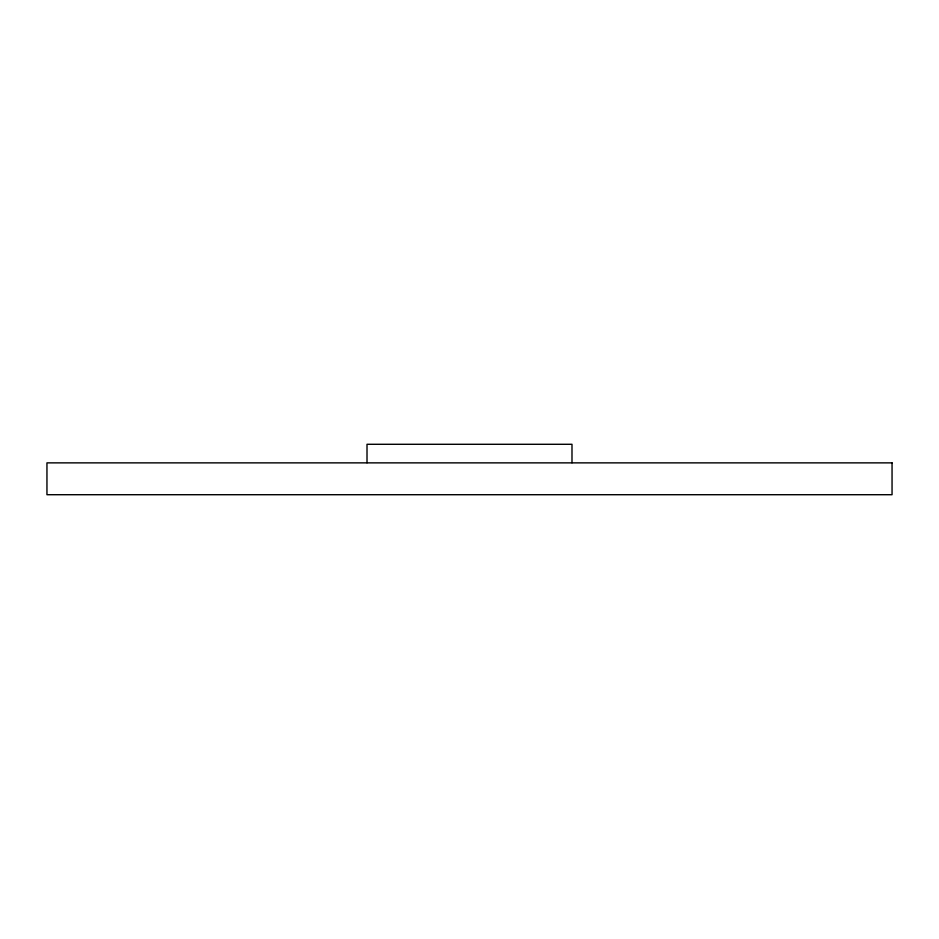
<?xml version="1.0" encoding="UTF-8"?>
<svg xmlns="http://www.w3.org/2000/svg" width="939" height="939" viewBox="0 0 939 939"><rect width="100%" height="100%" fill="white"/><g stroke="black" fill="none" stroke-linecap="round" stroke-linejoin="round"><path stroke-width="1.41" d="M571.992 462.774L571.992 444.288L367.008 444.288L367.008 462.774M892.05 462.868L46.95 462.868L46.95 494.712L892.05 494.712L892.05 462.868"/></g></svg>
